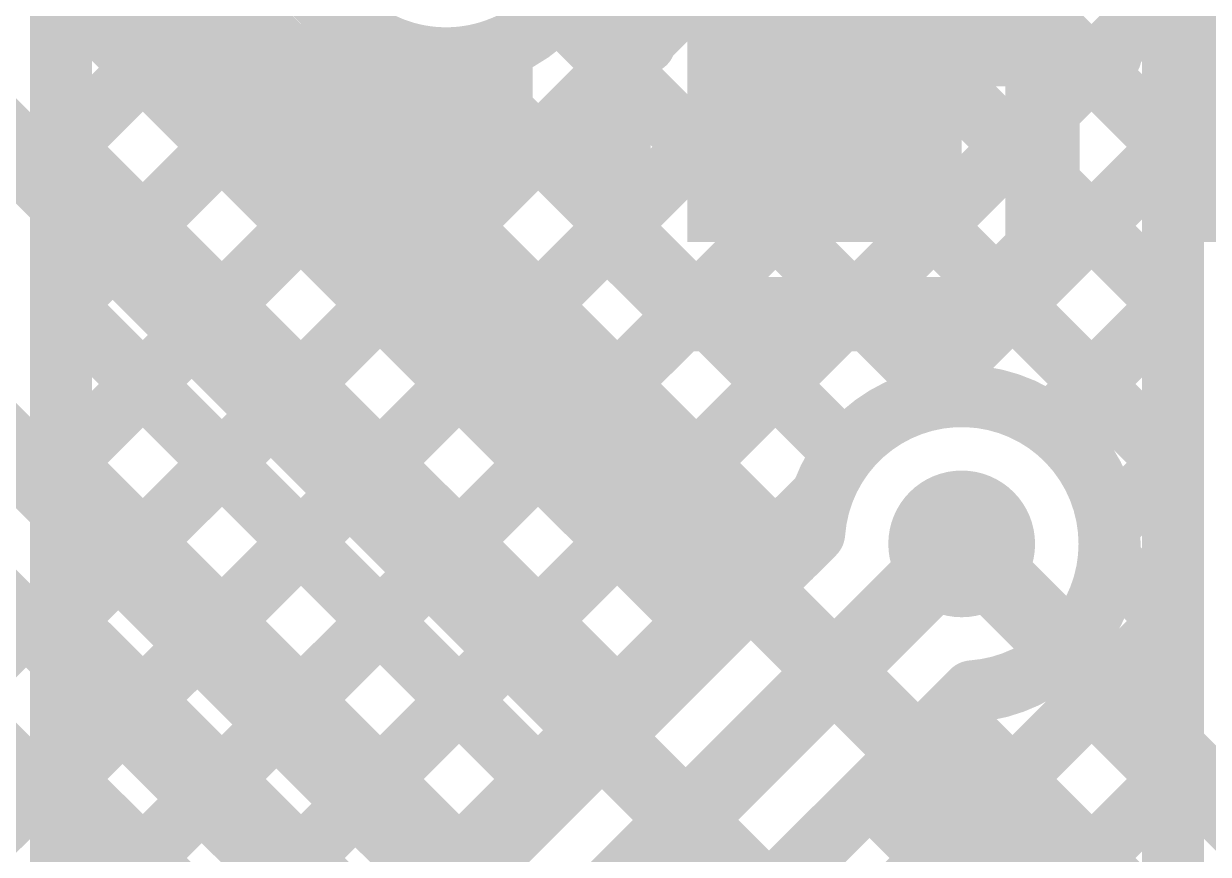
# Model space of a CAD drawing. Header units: millimetres. Extents: x 0.79 to 4.38, y 0.99 to 3.94.
# Drawn here: x 1.61 to 1.8007, y 2.648 to 2.7818 of the extents above; entities that cross this region are included whole.
import ezdxf

# ---------------------------------------------------------------- set-up
doc = ezdxf.new("R2010")
doc.units = ezdxf.units.MM
doc.header["$MEASUREMENT"] = 0
for name, color, linetype in [('BottomLayer', 5, 'Continuous'), ('BottomOverlay', 54, 'Continuous'), ('BottomPaste', 16, 'Continuous'), ('BottomSolder', 6, 'Continuous'), ('MultiLayer', 9, 'Continuous'), ('TopLayer', 1, 'Continuous'), ('TopSolder', 216, 'Continuous'), ('ViaHoleLayer', 16, 'Continuous')]:
    doc.layers.add(name, color=color, linetype=linetype)

# ---------------------------------------------------------------- blocks, each defined once
blk = doc.blocks.new('SOT23_3_B_150')
at = {"layer": 'BottomLayer'}
for points in [[(-0.02166, 0.05807), (-0.05316, 0.05807), (-0.02166, 0.02657), (-0.05316, 0.02657)], [(0.05314, 0.05807), (0.02165, 0.05807), (0.05314, 0.02657), (0.02165, 0.02657)], [(0.01574, -0.02657), (-0.01575, -0.02657), (0.01574, -0.05807), (-0.01575, -0.05807)]]:
    blk.add_solid(points, dxfattribs=at)
at = {"layer": 'BottomOverlay'}
for points, const_width in [([(-0.06409, 0.068, 1), (-0.07393, 0.068, 1)], 0.00984), ([(-0.07639, 0.068, 1), (-0.07147, 0.068, 1)], 0.00492), ([(-0.06655, 0.068, 1), (-0.06162, 0.068, 1)], 0.00492), ([(-0.01351, 0.032, 1), (-0.00851, 0.032, 1)], 0.005), ([(0.00849, 0.032, 1), (0.01349, 0.032, 1)], 0.005), ([(-0.06651, 0.03, 1), (-0.06151, 0.03, 1)], 0.005), ([(0.06149, 0.03, 1), (0.06649, 0.03, 1)], 0.005), ([(0.02649, -0.031, 1), (0.03149, -0.031, 1)], 0.005), ([(0.06149, -0.031, 1), (0.06649, -0.031, 1)], 0.005), ([(0.06149, -0.031, 1), (0.06649, -0.031, 1)], 0.005), ([(-0.06651, -0.032, 1), (-0.06151, -0.032, 1)], 0.005), ([(-0.06651, -0.032, 1), (-0.06151, -0.032, 1)], 0.005), ([(-0.03151, -0.032, 1), (-0.02651, -0.032, 1)], 0.005)]:
    blk.add_lwpolyline(points, format="xyb", close=True, dxfattribs=dict(at, const_width=const_width))
at = {"layer": 'BottomOverlay', "const_width": 0.01}
for points in [[(0.01099, 0.032), (-0.01101, 0.032)], [(-0.06401, 0.03), (-0.06401, -0.032)], [(0.06399, 0.03), (0.06399, -0.031)], [(0.06399, -0.031), (0.02899, -0.031)], [(-0.02901, -0.032), (-0.06401, -0.032)]]:
    blk.add_lwpolyline(points, dxfattribs=at)
at = {"layer": 'BottomPaste'}
for points in [[(-0.02166, 0.05807), (-0.05316, 0.05807), (-0.02166, 0.02657), (-0.05316, 0.02657)], [(0.05314, 0.05807), (0.02165, 0.05807), (0.05314, 0.02657), (0.02165, 0.02657)], [(0.01574, -0.02657), (-0.01575, -0.02657), (0.01574, -0.05807), (-0.01575, -0.05807)]]:
    blk.add_solid(points, dxfattribs=at)
at = {"layer": 'BottomSolder'}
for points in [[(-0.01766, 0.06207), (-0.05716, 0.06207), (-0.01766, 0.02257), (-0.05716, 0.02257)], [(0.05714, 0.06207), (0.01765, 0.06207), (0.05714, 0.02257), (0.01765, 0.02257)], [(0.01974, -0.02257), (-0.01975, -0.02257), (0.01974, -0.06207), (-0.01975, -0.06207)]]:
    blk.add_solid(points, dxfattribs=at)

msp = doc.modelspace()

# ---------------------------------------------------------------- linework, layer by layer
at = {"layer": 'BottomLayer'}
for points, const_width in [([(1.48975, 2.9537), (1.68691, 2.75655)], 0.01), ([(1.477, 2.941), (1.97421, 2.44379)], 0.012), ([(1.7366, 2.76635), (1.7366, 2.88835)], 0.025), ([(1.51009, 2.86), (1.7678, 2.6023)], 0.012), ([(1.70491, 2.74809), (1.70491, 2.85618)], 0.012), ([(1.72291, 2.75555), (1.72291, 2.85618)], 0.01), ([(1.774, 2.7452), (1.774, 2.851)], 0.012), ([(1.756, 2.753), (1.756, 2.82325)], 0.01), ([(1.72291, 2.80258), (1.756, 2.76949)], 0.01), ([(1.72291, 2.76942), (1.756, 2.80252)], 0.01), ([(1.68691, 2.75655), (1.68691, 2.77792)], 0.01), ([(1.67018, 2.77327), (1.67353, 2.77661)], 0.01), ([(1.72291, 2.7743), (1.7442, 2.753)], 0.01), ([(1.73477, 2.753), (1.756, 2.77423)], 0.01), ([(1.68433, 2.75913), (1.68691, 2.76171)], 0.01), ([(1.72291, 2.75555), (1.72546, 2.753)], 0.01), ([(1.72546, 2.753), (1.756, 2.753)], 0.01), ([(1.70491, 2.74809), (1.718, 2.735)], 0.012), ([(1.7638, 2.735), (1.774, 2.7452)], 0.012), ([(1.583, 2.738), (1.911, 2.41)], 0.012), ([(1.718, 2.735), (1.7638, 2.735)], 0.012), ([(1.55093, 2.72), (1.66123, 2.6097)], 0.01), ([(1.57554, 2.72), (1.6883, 2.60725)], 0.01), ([(1.761, 2.698), (1.985, 2.474)], 0.012), ([(1.4792, 2.554), (1.61037, 2.68517)], 0.01), ([(1.50748, 2.554), (1.62451, 2.67103)], 0.01), ([(1.53577, 2.554), (1.63865, 2.65689)], 0.01)]:
    msp.add_lwpolyline(points, dxfattribs=dict(at, const_width=const_width))
at = {"layer": 'BottomLayer', "const_width": 0.01}
msp.add_lwpolyline([(1.68691, 2.77792, -0.649707), (1.65564, 2.80818)], format="xyb", dxfattribs=at)
at = {"layer": 'BottomLayer'}
for points, const_width in [([(1.68441, 2.77792, 1), (1.68941, 2.77792, 1)], 0.005), ([(1.68441, 2.77792, 1), (1.68941, 2.77792, 1)], 0.005), ([(1.67103, 2.77661, 1), (1.67603, 2.77661, 1)], 0.005), ([(1.72041, 2.7743, 1), (1.72541, 2.7743, 1)], 0.005), ([(1.73035, 2.76635, 1), (1.74285, 2.76635, 1)], 0.0125), ([(1.7535, 2.77423, 1), (1.7585, 2.77423, 1)], 0.005), ([(1.66768, 2.77327, 1), (1.67268, 2.77327, 1)], 0.005), ([(1.72041, 2.76942, 1), (1.72541, 2.76942, 1)], 0.005), ([(1.7535, 2.76949, 1), (1.7585, 2.76949, 1)], 0.005), ([(1.68441, 2.76171, 1), (1.68941, 2.76171, 1)], 0.005), ([(1.68183, 2.75913, 1), (1.68683, 2.75913, 1)], 0.005), ([(1.68441, 2.75655, 1), (1.68941, 2.75655, 1)], 0.005), ([(1.68441, 2.75655, 1), (1.68941, 2.75655, 1)], 0.005), ([(1.72041, 2.75555, 1), (1.72541, 2.75555, 1)], 0.005), ([(1.72041, 2.75555, 1), (1.72541, 2.75555, 1)], 0.005), ([(1.72296, 2.753, 1), (1.72796, 2.753, 1)], 0.005), ([(1.72296, 2.753, 1), (1.72796, 2.753, 1)], 0.005), ([(1.73227, 2.753, 1), (1.73727, 2.753, 1)], 0.005), ([(1.7417, 2.753, 1), (1.7467, 2.753, 1)], 0.005), ([(1.7535, 2.753, 1), (1.7585, 2.753, 1)], 0.005), ([(1.7535, 2.753, 1), (1.7585, 2.753, 1)], 0.005), ([(1.70191, 2.74809, 1), (1.70791, 2.74809, 1)], 0.006), ([(1.70191, 2.74809, 1), (1.70791, 2.74809, 1)], 0.006), ([(1.771, 2.7452, 1), (1.777, 2.7452, 1)], 0.006), ([(1.771, 2.7452, 1), (1.777, 2.7452, 1)], 0.006), ([(1.715, 2.735, 1), (1.721, 2.735, 1)], 0.006), ([(1.715, 2.735, 1), (1.721, 2.735, 1)], 0.006), ([(1.7608, 2.735, 1), (1.7668, 2.735, 1)], 0.006), ([(1.7608, 2.735, 1), (1.7668, 2.735, 1)], 0.006), ([(1.75509, 2.698, 1), (1.76691, 2.698, 1)], 0.01181), ([(1.758, 2.698, 1), (1.764, 2.698, 1)], 0.006), ([(1.60787, 2.68517, 1), (1.61287, 2.68517, 1)], 0.005), ([(1.62201, 2.67103, 1), (1.62701, 2.67103, 1)], 0.005), ([(1.63615, 2.65689, 1), (1.64115, 2.65689, 1)], 0.005)]:
    msp.add_lwpolyline(points, format="xyb", close=True, dxfattribs=dict(at, const_width=const_width))
at = {"layer": 'BottomSolder', "const_width": 0.00991}
msp.add_lwpolyline([(1.75605, 2.698, 1), (1.76595, 2.698, 1)], format="xyb", close=True, dxfattribs=at)
at = {"layer": 'MultiLayer', "const_width": 0.01181}
msp.add_lwpolyline([(1.75509, 2.698, 1), (1.76691, 2.698, 1)], format="xyb", close=True, dxfattribs=at)
at = {"layer": 'TopLayer'}
for points, const_width in [([(1.795, 2.36811), (1.795, 3.12041)], 0.01), ([(1.616, 2.55605), (1.616, 2.98954)], 0.01), ([(1.616, 2.68514), (1.795, 2.86414)], 0.01), ([(1.696, 2.86059), (1.795, 2.76159)], 0.01), ([(1.616, 2.65969), (1.795, 2.83869)], 0.01), ([(1.696, 2.83514), (1.795, 2.73614)], 0.01), ([(1.616, 2.81331), (1.73343, 2.69588)], 0.01), ([(1.616, 2.63423), (1.795, 2.81323)], 0.01), ([(1.70143, 2.80425), (1.795, 2.71068)], 0.01), ([(1.616, 2.76151), (1.65419, 2.7997)], 0.01), ([(1.616, 2.78786), (1.7207, 2.68316)], 0.01), ([(1.616, 2.60878), (1.795, 2.78778)], 0.01), ([(1.69591, 2.78431), (1.75854, 2.72168)], 0.01), ([(1.616, 2.73606), (1.66216, 2.78222)], 0.01), ([(1.616, 2.7106), (1.68191, 2.77651)], 0.01), ([(1.67857, 2.7762), (1.74218, 2.71259)], 0.01), ([(1.616, 2.7624), (1.70797, 2.67043)], 0.01), ([(1.75316, 2.72048), (1.795, 2.76232)], 0.01), ([(1.616, 2.73695), (1.69524, 2.6577)], 0.01), ([(1.77523, 2.71709), (1.795, 2.73686)], 0.01), ([(1.616, 2.71149), (1.68252, 2.64497)], 0.01), ([(1.78462, 2.70103), (1.795, 2.71141)], 0.01), ([(1.616, 2.58332), (1.73852, 2.70584)], 0.01), ([(1.6603, 2.62275), (1.73725, 2.69971)], 0.01), ([(1.673, 2.61), (1.761, 2.698)], 0.012), ([(1.78468, 2.69554), (1.795, 2.68522)], 0.01), ([(1.616, 2.68603), (1.66979, 2.63224)], 0.01), ([(1.69678, 2.58773), (1.795, 2.68595)], 0.01), ([(1.77559, 2.67918), (1.795, 2.65977)], 0.01), ([(1.69192, 2.60346), (1.76271, 2.67425)], 0.01), ([(1.75888, 2.67043), (1.795, 2.63431)], 0.01), ([(1.616, 2.66058), (1.65747, 2.61911)], 0.01), ([(1.75888, 2.62437), (1.795, 2.6605)], 0.01), ([(1.74616, 2.6577), (1.795, 2.60886)], 0.01), ([(1.73343, 2.64497), (1.75563, 2.62277)], 0.01)]:
    msp.add_lwpolyline(points, dxfattribs=dict(at, const_width=const_width))
at = {"layer": 'TopLayer', "const_width": 0.01}
for points in [[(1.70181, 2.8, -1.440035), (1.66, 2.81559)], [(1.73725, 2.69971, -0.964773), (1.78481, 2.698)], [(1.78481, 2.698, -0.393363), (1.76271, 2.67425)]]:
    msp.add_lwpolyline(points, format="xyb", dxfattribs=at)
at = {"layer": 'TopLayer'}
for points, const_width in [([(1.69341, 2.78431, 1), (1.69841, 2.78431, 1)], 0.005), ([(1.65966, 2.78222, 1), (1.66466, 2.78222, 1)], 0.005), ([(1.67607, 2.7762, 1), (1.68107, 2.7762, 1)], 0.005), ([(1.67941, 2.77651, 1), (1.68441, 2.77651, 1)], 0.005), ([(1.6135, 2.7624, 1), (1.6185, 2.7624, 1)], 0.005), ([(1.7925, 2.76232, 1), (1.7975, 2.76232, 1)], 0.005), ([(1.6135, 2.76151, 1), (1.6185, 2.76151, 1)], 0.005), ([(1.7925, 2.76159, 1), (1.7975, 2.76159, 1)], 0.005), ([(1.6135, 2.73695, 1), (1.6185, 2.73695, 1)], 0.005), ([(1.6135, 2.73606, 1), (1.6185, 2.73606, 1)], 0.005), ([(1.7925, 2.73686, 1), (1.7975, 2.73686, 1)], 0.005), ([(1.7925, 2.73614, 1), (1.7975, 2.73614, 1)], 0.005), ([(1.75066, 2.72048, 1), (1.75566, 2.72048, 1)], 0.005), ([(1.75604, 2.72168, 1), (1.76104, 2.72168, 1)], 0.005), ([(1.77273, 2.71709, 1), (1.77773, 2.71709, 1)], 0.005), ([(1.73968, 2.71259, 1), (1.74468, 2.71259, 1)], 0.005), ([(1.6135, 2.71149, 1), (1.6185, 2.71149, 1)], 0.005), ([(1.6135, 2.7106, 1), (1.6185, 2.7106, 1)], 0.005), ([(1.7925, 2.71141, 1), (1.7975, 2.71141, 1)], 0.005), ([(1.7925, 2.71068, 1), (1.7975, 2.71068, 1)], 0.005), ([(1.73602, 2.70584, 1), (1.74102, 2.70584, 1)], 0.005), ([(1.75509, 2.698, 1), (1.76691, 2.698, 1)], 0.01181), ([(1.78212, 2.70103, 1), (1.78712, 2.70103, 1)], 0.005), ([(1.73475, 2.69971, 1), (1.73975, 2.69971, 1)], 0.005), ([(1.73475, 2.69971, 1), (1.73975, 2.69971, 1)], 0.005), ([(1.758, 2.698, 1), (1.764, 2.698, 1)], 0.006), ([(1.78231, 2.698, 1), (1.78731, 2.698, 1)], 0.005), ([(1.78231, 2.698, 1), (1.78731, 2.698, 1)], 0.005), ([(1.73093, 2.69588, 1), (1.73593, 2.69588, 1)], 0.005), ([(1.78218, 2.69554, 1), (1.78718, 2.69554, 1)], 0.005), ([(1.6135, 2.68603, 1), (1.6185, 2.68603, 1)], 0.005), ([(1.7925, 2.68595, 1), (1.7975, 2.68595, 1)], 0.005), ([(1.6135, 2.68514, 1), (1.6185, 2.68514, 1)], 0.005), ([(1.7925, 2.68522, 1), (1.7975, 2.68522, 1)], 0.005), ([(1.7182, 2.68316, 1), (1.7232, 2.68316, 1)], 0.005), ([(1.77309, 2.67918, 1), (1.77809, 2.67918, 1)], 0.005), ([(1.76021, 2.67425, 1), (1.76521, 2.67425, 1)], 0.005), ([(1.76021, 2.67425, 1), (1.76521, 2.67425, 1)], 0.005), ([(1.70547, 2.67043, 1), (1.71047, 2.67043, 1)], 0.005), ([(1.75638, 2.67043, 1), (1.76138, 2.67043, 1)], 0.005), ([(1.6135, 2.66058, 1), (1.6185, 2.66058, 1)], 0.005), ([(1.6135, 2.65969, 1), (1.6185, 2.65969, 1)], 0.005), ([(1.7925, 2.6605, 1), (1.7975, 2.6605, 1)], 0.005), ([(1.7925, 2.65977, 1), (1.7975, 2.65977, 1)], 0.005), ([(1.69274, 2.6577, 1), (1.69774, 2.6577, 1)], 0.005), ([(1.74366, 2.6577, 1), (1.74866, 2.6577, 1)], 0.005), ([(1.68002, 2.64497, 1), (1.68502, 2.64497, 1)], 0.005), ([(1.73093, 2.64497, 1), (1.73593, 2.64497, 1)], 0.005)]:
    msp.add_lwpolyline(points, format="xyb", close=True, dxfattribs=dict(at, const_width=const_width))
at = {"layer": 'TopSolder', "const_width": 0.00991}
msp.add_lwpolyline([(1.75605, 2.698, 1), (1.76595, 2.698, 1)], format="xyb", close=True, dxfattribs=at)
at = {"layer": 'ViaHoleLayer', "const_width": 0.00591}
msp.add_lwpolyline([(1.75805, 2.698, 1), (1.76395, 2.698, 1)], format="xyb", close=True, dxfattribs=at)

# ---------------------------------------------------------------- block references
at = {"rotation": 180}
msp.add_blockref('SOT23_3_B_150', (1.77399, 2.80868), dxfattribs=at)

doc.saveas('drawing.dxf')
